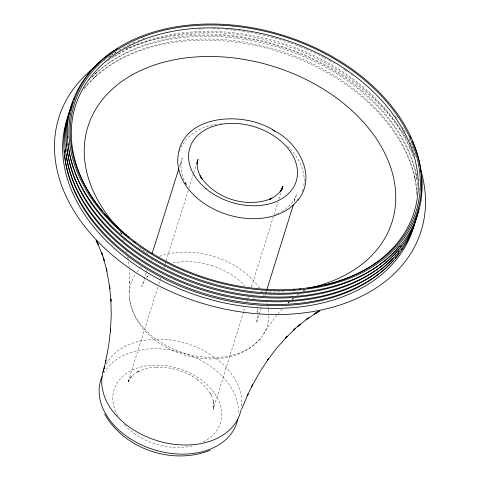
<?xml version="1.0" encoding="UTF-8"?>
<svg xmlns="http://www.w3.org/2000/svg" width="480" height="480" viewBox="0 0 480 480"><rect width="100%" height="100%" fill="white"/><g stroke="black" fill="none" stroke-linecap="round" stroke-linejoin="round"><path stroke-width="0.36" stroke-dasharray="2.4 1.8" d="M129.456 292.002L129.828 281.4L129.84 283.296L129.354 269.634M257.856 315.618L256.476 322.95L258.93 315.084M243.648 311.814L213.102 409.452L213.87 406.23L213.51 408.558L213.798 404.052L213.456 400.596L213.954 403.986L212.94 399.24L210.48 393.348L211.368 395.052L205.638 386.922L197.7 379.704L198.54 380.322C186.57 371.52 171.63 366.804 156.774 367.122L157.806 367.092C150.45 367.296 143.034 368.868 136.542 372.414L139.44 370.89L134.016 374.292L130.44 377.586L131.982 375.948L128.136 381.57L129.162 379.452L127.926 382.53L157.89 287.058M243.87 311.1L245.43 306.108M246.768 301.83L247.662 298.974M247.884 298.26L248.328 296.832M251.448 286.848L273.732 215.502M273.96 214.788L277.968 201.948M278.862 199.092L281.088 191.958M259.152 314.37L261.834 305.784M264.954 295.776L265.404 294.342M265.626 293.628L266.52 290.766M294.186 202.092L296.64 194.226L293.526 200.988L294.678 199.14C291.39 204.462 286.578 208.728 281.148 211.776M158.79 284.208L160.806 277.788M163.944 267.81L164.844 264.954M165.066 264.246L165.96 261.39M166.188 260.676L188.826 188.664M189.048 187.95L193.536 173.688M193.758 172.98L196.224 165.132M145.974 273.09L141.702 286.668L144.822 279.894M146.196 272.376L146.874 270.234M179.484 166.626L182.184 158.046L180.816 165.354L180.918 163.182C180.522 169.41 181.986 175.662 184.656 181.272M263.388 334.332L269.112 325.428L277.44 314.466M146.538 277.38L147.492 276.174L146.268 277.692L149.16 274.62M260.226 338.736C224.052 380.7 134.856 352.656 129.498 297.414M277.812 314.004L282.252 309.012M288.114 303.06L289.71 301.548M95.412 73.812L96.888 72.456M94.2 77.676L95.676 76.32M288.954 302.214L287.874 303.174L288.792 302.358M291.906 299.604L293.55 298.146M293.622 298.08L292.194 299.34L293.304 298.416M297.384 295.152L299.064 293.85M296.826 295.512L297.948 294.684M303.168 291.09L305.448 289.686M302.646 291.288L304.326 290.328M277.44 213.576L279.108 212.85M275.73 214.254L276.87 213.804M173.064 262.974C185.826 260.406 199.464 261.732 211.62 265.56M211.608 265.56C223.698 269.382 235.662 276.15 244.602 285.582M250.776 293.316L251.436 294.318M186.306 184.35L184.89 181.788M253.212 297.372L253.998 298.914M120.912 232.836L121.482 234.024L120.936 232.854M120.39 231.72L121.464 234.186M123.48 239.544L123.948 240.87M415.824 173.268L416.262 175.23M414.612 177.132L415.05 179.094M126.576 250.656L127.026 252.816M257.28 308.304L257.964 313.002M127.818 257.064L128.076 258.528L127.878 257.046M128.532 261.69L129.144 267.012M257.916 312.354L257.826 311.052L257.904 312.582M268.788 315.828A71.316 50.514 17.4 0 1 183.744 352.938A71.316 50.514 17.4 0 1 135.768 273.78M137.19 271.83A71.316 50.514 17.4 0 1 140.436 268.152M140.88 267.714A71.316 50.514 17.4 0 1 141.792 266.85M151.296 260.076A71.316 50.514 17.4 0 1 153.096 259.128M159.486 256.386A71.316 50.514 17.4 0 1 259.89 288.576M261.408 290.928A71.316 50.514 17.4 0 1 262.116 292.116M263.436 294.51A71.316 50.514 17.4 0 1 264.042 295.716M266.928 303.03A71.316 50.514 17.4 0 1 267.45 304.872M267.882 306.708A71.316 50.514 17.4 0 1 268.236 308.544M268.332 309.156A71.316 50.514 17.4 0 1 268.776 314.022M117.762 415.74A55.734 39.48 17.4 0 1 139.908 367.296A55.734 39.48 17.4 0 1 211.512 389.28A55.734 39.48 17.4 0 1 203.232 441.984M192.258 445.896A55.734 39.48 17.4 0 1 125.118 425.586M124.722 425.16A55.734 39.48 17.4 0 1 123.942 424.302M284.052 291.588A159.36 112.884 17.4 0 1 265.134 291.972M147.966 253.74A159.36 112.884 17.4 0 1 138.39 246.672M302.484 190.908A64.608 45.768 17.4 0 1 302.124 191.916M179.436 151.458A64.608 45.768 17.4 0 1 182.79 144.18M183.072 143.724A64.608 45.768 17.4 0 1 218.118 123.894M220.188 123.636A64.608 45.768 17.4 0 1 221.58 123.492M287.52 146.142A64.608 45.768 17.4 0 1 303.762 185.742M302.958 189.384A64.608 45.768 17.4 0 1 302.646 190.404M106.266 363.966A71.616 50.73 17.4 0 1 187.152 343.734A71.616 50.73 17.4 0 1 241.506 406.716M103.908 372.924A71.304 50.508 17.4 0 1 183.36 353.052A71.304 50.508 17.4 0 1 238.434 414.228M83.91 89.082A180.378 127.77 17.4 0 1 280.272 50.868A180.378 127.77 17.4 0 1 416.88 195.63M84.444 87.93A181.458 128.538 17.4 0 1 279.042 51.798A181.458 128.538 17.4 0 1 417.078 193.08M89.346 80.13A180.378 127.77 17.4 0 1 90.234 79.14M91.602 77.67A180.378 127.77 17.4 0 1 280.194 46.596A180.378 127.77 17.4 0 1 417.024 179.904M417.384 182.55A180.378 127.77 17.4 0 1 417.606 184.53M92.454 76.638A181.458 128.538 17.4 0 1 280.686 48.066A181.458 128.538 17.4 0 1 417.15 179.904M104.04 60.906A181.494 128.562 17.4 0 1 105.138 60.042M109.098 57.096A181.494 128.562 17.4 0 1 113.214 54.282M114.42 53.502A181.494 128.562 17.4 0 1 117.492 51.606M198.786 28.974A181.494 128.562 17.4 0 1 204.138 28.8M212.904 28.794A181.494 128.562 17.4 0 1 221.064 29.094M225.852 29.4A181.494 128.562 17.4 0 1 232.02 29.94M233.394 30.084A181.494 128.562 17.4 0 1 237.522 30.558M238.206 30.642A181.494 128.562 17.4 0 1 245.088 31.608M246.462 31.83A181.494 128.562 17.4 0 1 299.832 46.542M300.486 46.806A181.494 128.562 17.4 0 1 305.67 48.942M306.312 49.218A181.494 128.562 17.4 0 1 317.112 54.162M317.736 54.462A181.494 128.562 17.4 0 1 323.316 57.288M323.928 57.606A181.494 128.562 17.4 0 1 328.794 60.24M329.4 60.576A181.494 128.562 17.4 0 1 334.176 63.312M343.458 69.078A181.494 128.562 17.4 0 1 344.592 69.828M345.156 70.2A181.494 128.562 17.4 0 1 347.4 71.718M351.27 74.418A181.494 128.562 17.4 0 1 352.356 75.204M410.418 143.058A181.494 128.562 17.4 0 1 411.012 144.384M411.588 145.71A181.494 128.562 17.4 0 1 414.69 153.696M414.918 154.362A181.494 128.562 17.4 0 1 416.214 158.37M107.922 60.846A181.494 128.562 17.4 0 1 281.436 44.16A181.494 128.562 17.4 0 1 413.514 157.446M418.77 178.824A181.494 128.562 17.4 0 1 419.034 180.822M111.102 55.41A180.378 127.77 17.4 0 1 114.024 53.412M114.618 53.016A180.378 127.77 17.4 0 1 118.254 50.724M118.872 50.352A180.378 127.77 17.4 0 1 122.64 48.174M123.282 47.826A180.378 127.77 17.4 0 1 127.83 45.432M128.496 45.102A180.378 127.77 17.4 0 1 131.85 43.494M132.528 43.182A180.378 127.77 17.4 0 1 135.528 41.844M137.97 40.818A180.378 127.77 17.4 0 1 139.824 40.074M142.32 39.108A180.378 127.77 17.4 0 1 144.846 38.184M395.244 116.058A180.378 127.77 17.4 0 1 396.804 118.26M402.594 127.17A180.378 127.77 17.4 0 1 403.59 128.862M404.334 130.152A180.378 127.77 17.4 0 1 406.122 133.398M408.774 138.624A180.378 127.77 17.4 0 1 412.254 146.52M412.518 147.186A180.378 127.77 17.4 0 1 414.012 151.158M113.448 56.766A180.378 127.77 17.4 0 1 117.696 54.102M118.32 53.73A180.378 127.77 17.4 0 1 412.11 152.916M419.262 188.016A180.378 127.77 17.4 0 1 419.304 191.28M108.732 57.522A189.804 134.448 17.4 0 1 112.212 55.53M125.688 48.912A189.804 134.448 17.4 0 1 127.614 48.096M128.256 47.832A189.804 134.448 17.4 0 1 404.886 135.744M405.258 136.332A189.804 134.448 17.4 0 1 406.344 138.102M414.024 152.472A189.804 134.448 17.4 0 1 415.122 154.896M186.24 184.338L184.806 181.752L186.246 184.338"/><path stroke-width="0.72" d="M197.028 164.088L197.124 161.694M197.1 163.74L198.018 159.432L197.118 162.282M105.564 361.932L108.69 345.564L110.61 329.148L110.442 331.086L111.24 314.898L110.856 298.98L110.976 301.23L109.542 285.906L109.896 288.366L106.272 268.23L106.92 270.996L103.296 257.646L104.28 260.664L101.556 252.354L102.57 255.468L96.516 241.02L98.334 244.59L96.018 240.138M104.124 367.932L105.978 360.192M102.966 372.18L104.538 366.204M281.76 189.822L282.87 186.252L280.566 191.262L282.258 188.604C279.27 193.458 274.59 197.088 269.442 199.434L271.74 198.402C246.726 208.782 214.494 198.648 200.016 175.734L202.008 179.034C198.96 174.21 196.986 168.582 197.082 162.834M266.964 289.338L293.292 204.954M152.046 253.8L178.812 168.768M241.566 409.518L248.034 394.098L247.272 395.754L252.66 384.702L251.79 386.37L259.788 372.078L268.674 358.608L267.426 360.342L276.918 347.886L287.082 336.462L285.318 338.316L295.77 328.128L293.634 330.012L300.066 324.348L297.87 326.286L308.604 317.802M297.96 200.094C317.292 176.316 298.326 142.53 274.164 130.746M308.076 318.192L305.97 319.758L317.898 311.946L314.562 313.86L319.026 311.358M315.468 313.224L319.89 310.902M210.126 450.312C172.74 465.288 124.638 449.382 104.7 414.096M274.782 131.1C243.402 109.578 175.446 113.982 177.798 163.74M272.31 129.678L272.856 130.002M240.936 410.226A71.616 50.73 17.4 0 1 157.926 440.886A71.616 50.73 17.4 0 1 103.836 369.36M104.04 368.808A71.616 50.73 17.4 0 1 104.472 367.704M420.774 170.226A189.804 134.448 17.4 0 1 198.714 302.214A189.804 134.448 17.4 0 1 95.238 66.69M415.164 221.01A181.458 128.538 17.4 0 1 202.47 297.198A181.458 128.538 17.4 0 1 68.982 113.928M402.21 248.652A180.378 127.77 17.4 0 1 401.496 249.738M398.88 253.482A180.378 127.77 17.4 0 1 397.302 255.57M396.486 256.608A180.378 127.77 17.4 0 1 395.238 258.144M393.078 260.658A180.378 127.77 17.4 0 1 203.082 294.468A180.378 127.77 17.4 0 1 65.124 158.904M65.04 158.238A180.378 127.77 17.4 0 1 64.752 155.598M64.53 152.964A180.378 127.77 17.4 0 1 64.38 150.336M416.538 216.414A181.458 128.538 17.4 0 1 202.17 292.86A181.458 128.538 17.4 0 1 71.334 107.292M398.916 251.19A180.378 127.77 17.4 0 1 398.106 252.228M396.024 254.784A180.378 127.77 17.4 0 1 395.166 255.798M393.396 257.79A180.378 127.77 17.4 0 1 206.448 291.258A180.378 127.77 17.4 0 1 67.038 159.672M66.924 159.012A180.378 127.77 17.4 0 1 66.606 157.026M66.42 155.7A180.378 127.77 17.4 0 1 66.252 154.374M65.958 151.734A180.378 127.77 17.4 0 1 65.79 149.76M417.582 213.402A181.494 128.562 17.4 0 1 204.846 289.608A181.494 128.562 17.4 0 1 71.334 106.308M401.268 245.868A180.378 127.77 17.4 0 1 400.488 246.918M398.874 248.994A180.378 127.77 17.4 0 1 398.046 250.02M397.2 251.04A180.378 127.77 17.4 0 1 212.802 289.008A180.378 127.77 17.4 0 1 68.982 159.912M68.844 159.246A180.378 127.77 17.4 0 1 67.596 151.95M67.422 150.63A180.378 127.77 17.4 0 1 67.272 149.31M66.966 146.01A180.378 127.77 17.4 0 1 66.834 144.036M418.914 208.926A181.494 128.562 17.4 0 1 206.022 285.858A181.494 128.562 17.4 0 1 72.786 101.862M73.908 99.198A181.494 128.562 17.4 0 1 74.706 97.44M399.636 245.76A180.378 127.77 17.4 0 1 211.38 284.526A180.378 127.77 17.4 0 1 69.06 150.192M68.862 148.866A180.378 127.77 17.4 0 1 68.598 146.88M68.376 144.9A180.378 127.77 17.4 0 1 68.25 143.58M67.896 137.67A180.378 127.77 17.4 0 1 67.86 136.362M414.126 145.284A181.494 128.562 17.4 0 1 206.118 281.778A181.494 128.562 17.4 0 1 113.79 50.934M114.39 50.538A181.494 128.562 17.4 0 1 118.05 48.228M410.04 136.008A181.494 128.562 17.4 0 1 410.982 137.988M412.476 141.3A181.494 128.562 17.4 0 1 413.862 144.618M298.104 199.494A64.608 45.768 17.4 0 1 228.942 215.082A64.608 45.768 17.4 0 1 177.99 164.232M237.708 419.502A71.304 50.508 17.4 0 1 153.468 449.544A71.304 50.508 17.4 0 1 102.06 376.626M99.348 207.504A177.468 125.706 17.4 0 1 149.784 37.29A177.468 125.706 17.4 0 1 389.64 109.86A177.468 125.706 17.4 0 1 340.602 280.494M339.966 280.71A177.468 125.706 17.4 0 1 324.288 285.168M322.266 285.624A177.468 125.706 17.4 0 1 318.858 286.344M317.49 286.614A177.468 125.706 17.4 0 1 314.034 287.25M311.946 287.604A177.468 125.706 17.4 0 1 310.548 287.826M309.144 288.036A177.468 125.706 17.4 0 1 307.74 288.24M300.63 289.104A177.468 125.706 17.4 0 1 299.196 289.248M294.864 289.614A177.468 125.706 17.4 0 1 293.412 289.722M135.684 242.796A177.468 125.706 17.4 0 1 133.932 241.47M128.778 237.396A177.468 125.706 17.4 0 1 127.656 236.478M126.54 235.548A177.468 125.706 17.4 0 1 119.016 228.906M118.494 228.42A177.468 125.706 17.4 0 1 104.052 213.294M102.732 211.728A177.468 125.706 17.4 0 1 99.762 208.032M118.452 228.396A159.36 112.884 17.4 0 1 151.296 66.132A159.36 112.884 17.4 0 1 373.92 135.204A159.36 112.884 17.4 0 1 310.02 287.838M125.658 235.62A180.426 127.806 17.4 0 0 417.336 211.74A180.426 127.806 17.4 0 0 192.9 24.714A180.426 127.806 17.4 0 0 125.658 235.62M126.546 235.038A179.088 126.852 17.4 0 0 416.058 211.332A179.088 126.852 17.4 0 0 193.284 25.698A179.088 126.852 17.4 0 0 126.546 235.038M206.076 188.754A55.734 39.48 17.4 0 0 296.178 181.374A55.734 39.48 17.4 0 0 226.848 123.6A55.734 39.48 17.4 0 0 206.076 188.754"/></g></svg>
